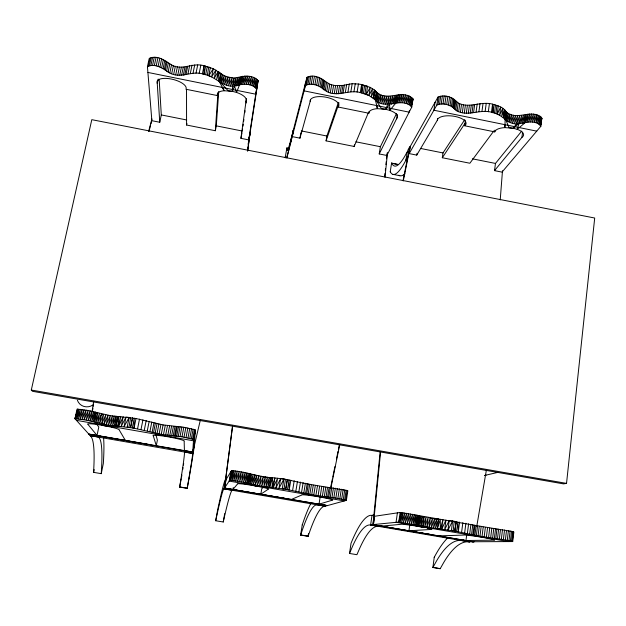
<?xml version="1.0" encoding="UTF-8"?>
<svg xmlns="http://www.w3.org/2000/svg" width="626" height="626" viewBox="0 0 626 626"><rect width="100%" height="100%" fill="white"/><g stroke="black" fill="none" stroke-linecap="round" stroke-linejoin="round"><path stroke-width="0.94" d="M159.176 79.392L161.297 114.934L159.755 122.258L151.868 120.693L147.439 66.7L149.199 58.547C157.142 54.501 165.123 60.722 171.508 64.877C182.119 71.051 193.066 62.201 204.045 65.769L203.998 74.361C215.227 75.918 222.418 87.562 234.453 86.145C241.652 83.884 250.752 82.601 256.59 88.767L248.733 139.888L240.924 138.338L246.394 98.665M97.241 413.551L95.254 412.19L91.803 421.337L93.814 411.767L90.097 420.915L92.116 411.337L88.188 420.484L90.214 410.899L86.161 420.077L88.188 410.484L84.087 419.694L86.122 410.093L82.045 419.357L84.087 409.756L80.128 419.076L82.17 409.49L78.399 418.872L80.441 409.287L76.928 418.739L78.978 409.169L75.777 418.692L77.827 409.13L74.987 418.724L86.161 420.077L108.345 425.132L134.066 428.114L134.254 418.215L132.313 427.824L161.25 434.366L181.986 436.823L193.567 439.444L192.738 452.05L194.31 443.678L195.359 429.952L194.42 429.592L183.817 427.268L163.096 424.905L135.999 418.512L110.309 415.648L88.188 410.484L77.029 409.185L74.979 418.724L90.88 436.385A226.988 22.677 -77.5 0 1 93.947 464.954L93.61 472.364L101.248 473.655L103.329 463.506A238.357 22.082 -77.7 0 0 103.47 436.792M409.193 153.597L436.823 105.09C444.28 101.983 452.035 105.677 457.066 111.021C468.592 116.96 481.081 108.298 492.967 112.696L492.545 104.268C497.513 105.481 503.296 107.124 506.168 111.811L505.135 119.777L504.916 127.618A14.515 5.884 5.4 0 0 494.759 131.883L464.735 125.795A14.468 5.986 6.8 0 0 455.149 116.459A14.468 5.986 6.8 0 0 437.331 120.247L416.752 155.107L409.193 153.597L410.288 146.39L438.004 97.077C445.462 93.892 453.216 97.648 458.209 103.04C469.711 109.041 482.169 100.183 494.031 104.652L492.967 112.696C502.834 114.073 507.616 125.748 518.649 123.651C525.77 122.727 535.786 119.276 540.841 126.288L502.005 172.119L494.524 170.624L495.471 163.433L521.685 131.116M88.501 433.935L192.769 452.058L192.659 454.053A224.773 2.066 -79.4 0 1 188.426 481.159L187.197 488.358L179.654 487.083L180.812 479.868A224.945 3.709 -79.2 0 0 184.459 452.653L184.169 441.385A15.955 1.455 10.1 0 0 168.449 436.878A15.955 1.455 10.1 0 0 153.347 436.001L156.289 445.72L157.384 440.125L155.843 434.53M232.551 86.138L236.033 78.062L234.453 86.145L236.589 92.46L232.395 91.349L232.551 86.138L234.132 78.054C242.035 76.849 251.699 73.469 258.123 80.66L255.807 87.906L257.349 79.784L254.712 87.061L256.261 78.931L253.342 86.271L254.892 78.133L251.746 85.566L253.303 77.421L249.985 84.972L251.542 76.826L248.131 84.518L249.696 76.372L246.261 84.22L247.826 76.067L244.437 84.087L246.002 75.942L242.731 84.127L244.304 75.981L241.229 84.33L242.802 76.2L236.589 92.46A14.805 5.939 12.5 0 1 245.885 101.302M147.439 66.7C155.397 62.733 163.37 68.883 169.802 72.999C180.937 79.259 192.534 69.846 203.998 74.361L205.657 66.176L204.045 65.769L213.278 68.711L224.249 75.699L228.044 77.061L234.132 78.054L230.548 85.965L232.129 77.882L228.498 85.629L230.078 77.554L226.455 85.144L228.044 77.061L224.491 84.526L226.088 76.442L222.653 83.782L224.249 75.699L220.994 82.953L228.138 90.754L232.395 91.349L237.77 77.906L236.198 85.997L239.304 77.577L237.731 85.684L240.58 77.1L239.007 85.214L241.542 76.575L239.969 84.698M194.443 444.468L194.576 442.504L192.753 452.293L88.759 434.225L148.972 444.57M232.817 489.563L231.87 490.541A227.582 6.831 -80.2 0 0 224.812 515.096L223.232 521.99L215.688 520.738L217.199 513.821A227.747 5.204 -80.1 0 1 223.67 489.149L229.734 480.275C244.07 481.331 257.685 486.676 272.075 487.474L272.56 477.763C258.561 477.059 245.431 471.456 231.464 470.658L226.064 479.532L224.538 488.006L327.296 505.62M504.971 110.223L504.509 118.885L506.168 111.811L504.971 110.223L503.367 117.539L504.407 109.542L501.739 116.248L502.788 108.235L499.673 115.043L500.722 107.023L497.247 113.948L495.972 113.556L496.856 105.497L498.28 105.943L497.247 113.948L499.204 114.84M101.248 473.655L101.662 466.26A226.792 20.979 -77.7 0 0 99.198 437.809L97.249 435.68M411.791 107.023L413.027 98.978C402.808 87.867 385.217 103.619 375.232 90.739L374.669 99.479C384.904 111.123 401.767 96.068 411.791 107.023L386.852 155.467L379.223 153.941L380.373 146.703L396.501 113.619M186.525 89.495L186.579 125.028L215.336 130.732L217.958 92.938L217.433 95.582L185.977 89.252A15.001 5.939 13.9 0 0 171.375 79.048A15.001 5.939 13.9 0 0 157.267 83.477L159.755 122.258M215.336 130.732L216.291 125.865L218.732 91.49M219.147 72.201L218.466 81.059L221.181 73.938L219.147 72.201L216.588 79.588L218.208 71.45L214.288 78.18L215.923 70.026L211.643 76.873L213.278 68.711L208.748 75.699L207.308 75.276L208.755 67.076L210.367 67.545L208.748 75.699L211.087 76.654M500.221 199.874L502.49 170.757M380.131 451.972L372.94 524.776L473.366 541.913L466.206 540.504M474.093 541.905L373.409 524.729L380.616 451.745M117.844 426.087L118.823 416.517L115.724 425.985L117.844 426.087L120.779 416.572L118.823 426.118L123.205 416.744L121.248 426.314L126.022 417.033L124.073 426.619L129.136 417.425L130.678 417.659L128.948 427.253L127.203 427.026L129.128 417.464L126.624 417.104M384.708 176.203L385.013 173.308M385.311 170.405L385.514 168.48M385.913 164.615L386.211 161.711M386.516 158.816L386.813 155.921M384.974 177.268L387.486 153.065M566.538 483.389L594.7 218.028L91.795 119.676L31.3 390.037L32.591 391.32L563.502 483.875L566.538 483.389L31.3 390.037M511.544 531.325L513.844 532.014L512.717 541.568L510.409 540.927L511.544 531.325C474.312 525.527 437.277 518.563 400.124 512.459L374.661 516.262L373.409 524.729M511.544 541.185L512.671 531.599M512.318 541.404L513.453 531.834M510.409 540.927L503.374 539.643L504.525 530.026M505.378 539.972L506.52 530.355M507.263 540.308L508.406 530.692M508.961 540.629L510.104 531.02M540.52 125.497L541.819 118.298L540.52 125.497L541.49 117.516C531.388 108.384 516.442 121.499 506.168 111.811M459.562 522.084L458.31 531.748L457.841 521.794L456.581 531.458L478.061 535.919L494.368 538.423L495.534 528.86M494.368 538.423L495.784 538.571L496.95 528.993M503.374 539.643L497.459 538.775L498.625 529.189M499.337 539.033L500.495 529.432M501.332 539.322L502.49 529.713M486.363 537.335L487.544 527.82M488.538 537.664L489.712 528.133M540.841 126.288L541.819 118.298M490.635 537.961L491.801 528.422M492.592 538.211L493.757 528.665M435.062 102.304L433.896 110.231L504.775 124.644L504.916 127.618L513.343 128.283L517.193 129.332L525.417 122.422L526.419 114.441L524.079 122.868L525.081 114.894L522.436 123.275L523.438 115.309L520.613 123.533L521.615 115.575L517.193 129.332A14.515 5.884 5.4 0 1 521.92 137.384L494.524 170.624M478.061 535.919L479.25 526.388M479.962 536.271L481.151 526.756M482.02 536.631L483.209 527.115M484.172 536.991L485.353 527.475M512.717 541.568L467.403 541.772A224.977 52.92 -85.1 0 0 443.811 562.351L440.195 568.705L432.895 567.492L436.439 561.123A225.086 51.418 -84.9 0 1 459.476 540.441L465.282 540.535L463.389 540.027M516.622 123.612L517.624 115.669L514.572 123.432L515.581 115.489L512.569 123.103L513.586 115.168L510.675 122.641L511.692 114.707L508.93 122.062L509.955 114.12L507.396 121.381L508.422 113.431L506.121 120.607L509.126 127.696L513.343 128.283L518.649 123.651L519.658 115.7L516.622 123.612L513.343 128.283M471.558 534.377L472.779 524.776M521.92 137.384L522.577 132.203M472.888 534.753L474.101 525.175M473.733 534.987L474.946 525.433M474.899 535.261L476.104 525.723M476.355 535.574L477.552 526.043M464.664 532.89L465.9 523.242M466.691 534.901L465.979 540.52L493.069 540.152A15.861 0.767 9 0 0 483.17 537.499A15.861 0.767 9 0 0 463.412 535.081L438.857 535.895M467.387 533.438L468.616 523.798M469.711 533.931L470.932 524.314M232.473 426.447L224.444 488.147L326.968 505.526M224.538 488.006L232.59 426.157M449.891 520.558L452.629 520.996L451.377 530.621L454.852 531.169L456.119 521.505L454.859 531.169L458.295 531.748M506.121 120.607L507.146 112.649L505.135 119.777M461.605 532.327L462.849 522.663M432.895 567.492L434.256 557.156M494.47 113.056L495.526 105.019M440.195 568.705L432.918 567.312M454.859 531.169L456.135 521.513M494.759 131.883L494.986 130.153M242.575 129.105L242.317 131.037L216.291 125.865M242.966 126.209L243.232 124.277M243.624 121.381L243.882 119.456M244.797 112.696L245.056 110.771M246.096 103.047L246.354 101.115M247.622 150.96L249.97 133.565L248.725 140.208M247.638 150.991L250.118 132.587L248.733 139.888M488.319 111.804L489.407 103.744M491.465 112.328L492.545 104.268M381.14 526.161L377.079 526.356A226.322 35.674 -83.2 0 0 359.762 548.157L356.914 554.691L349.511 553.462L352.289 546.913A226.455 34.125 -83 0 1 369.043 525.003L398.746 522.061L437.363 528.727L438.654 519.157L434.17 518.954M481.957 111.428L483.053 103.384M485.119 111.498L486.214 103.446M429.992 518.367L436.76 518.931L435.469 528.485L438.654 519.157M471.973 112.962L473.084 104.965M473.569 112.578L474.68 104.573M476.096 111.976L477.208 103.955M420.375 516.513L422.307 516.552L420.977 526.106L424.068 516.904L422.683 517.029M478.921 111.592L480.025 103.556M397.4 512.866L396.047 522.342L420.688 526.56L422.746 526.45L424.068 516.904M466.3 113.259L467.419 105.285M464.735 125.795L465.462 120.607M468.287 113.306L469.398 105.324M470.189 113.204L471.308 105.215M422.307 516.552L419.467 525.785L420.797 516.215L418.246 525.496L419.584 515.918L417.37 525.245L418.708 515.652L416.806 525.058L418.152 515.448L415.875 524.815L417.221 515.19L414.615 524.533L415.961 514.893L413.066 524.212L414.42 514.564L411.282 523.876L412.644 514.228L409.349 523.539L410.711 513.883L407.33 523.203L408.7 513.547L405.319 522.89L406.689 513.242L403.379 522.608L404.748 512.968L401.595 522.366L402.964 512.741L400.03 522.186L401.407 512.569L398.754 522.061L400.124 512.459M458.655 111.702L459.781 103.728M460.415 112.281L461.542 104.307M462.309 112.743L463.436 104.769M464.289 113.071L465.415 105.098M451.44 106.185L452.598 98.141M452.551 106.936L453.709 98.9M453.349 107.735L454.499 99.714M453.811 108.556L454.953 100.543M454.617 109.425L455.759 101.428M455.712 110.254L456.855 102.265M457.066 111.021L458.209 103.04M444.851 104.206L446.017 96.154M446.69 104.503L447.864 96.451M448.451 104.941L449.617 96.889M493.953 130.826L469.868 163.237L442.316 157.736L443.005 152.932L464.766 119.636M450.055 105.512L451.213 97.46M461.816 540.598L469.805 541.944L370.608 525.018L372.032 515.261L374.379 514.893M373.988 517.585L372.94 524.776L431.83 534.706M436.823 105.09L438.004 97.077M438.043 104.612L439.225 96.592M439.522 104.276L440.704 96.24M437.331 120.247L437.582 118.517M441.189 104.096L442.371 96.052M442.989 104.072L444.163 96.021M410.288 146.39C405.609 151.14 407.769 158.339 404.114 163.496A197.206 23.506 -77.4 0 1 390.248 171.735M408.747 153.91L409.021 152.071M409.294 150.232L409.733 147.313L402.988 180.734M349.511 553.462L351.037 543.266A237.997 35.909 -83 0 1 370.459 515.323L373.832 515.566M416.752 155.107L417.018 153.3M411.266 106.201L413.011 99.002L411.266 106.201L412.495 98.165L410.406 105.395L411.634 97.343L409.24 104.636L410.468 96.584L407.808 103.955L409.044 95.895L406.172 103.384L407.409 95.324L404.396 102.946L405.632 94.878L402.541 102.648L403.786 94.581L400.687 102.507L401.939 94.448L398.911 102.539L400.163 94.479L397.275 102.727L398.527 94.675L395.843 103.063L389.787 110.395L385.78 109.315L377.462 108.674A14.5 5.994 8.6 0 0 368.824 113.228L338.165 107.03A14.562 6.049 10.2 0 0 326.342 97.273A14.562 6.049 10.2 0 0 310.191 101.373L299.948 138.158L292.248 136.624L293.547 129.371L286.911 157.955M248.819 140.983L258.123 80.637L255.807 87.906M390.225 171.884L391.579 163.081L398.347 164.568L391.555 163.23M347.164 490.526L347.845 490.776L346.374 500.354L345.685 500.119L347.164 490.526C327.195 487.044 307.084 484.438 287.326 479.626L285.699 489.297L269.54 487.208L271.183 477.615L268.538 477.724M409.42 110.387L409.154 112.156L304.103 90.856L305.527 82.875M395.843 103.063L397.095 95.027L394.67 103.548L395.922 95.512L393.191 103.979L394.45 95.958L391.5 104.268L392.752 96.255L389.638 104.401L385.78 109.315L381.547 108.721L376.695 101.287L377.979 93.274L375.514 100.418L377.462 108.674L376.508 105.544M345.685 500.119L337.86 498.468L339.362 488.836M339.824 498.82L341.326 489.196M341.655 499.172L343.15 489.555M343.283 499.517L344.777 489.908M344.644 499.838L346.131 490.236M290.8 480.205L289.189 489.876L289.055 479.907L287.444 489.595L313.759 495.119L330.238 497.357L331.749 487.748M330.238 497.357L331.952 497.568L333.462 487.951M386.852 155.467L387.283 152.752M331.952 497.568L333.846 497.827L335.356 488.202M337.86 498.468L335.841 498.132L337.351 488.507M379.223 153.941L396.555 118.83L397.236 114.48M302.272 524.737L300.613 535.089L308.055 536.333L308.516 533.43M300.613 535.089L302.921 528.36A225.986 23.436 -81.8 0 1 315.927 504.979L318.712 504.126M322.32 496.496L323.838 486.958M324.276 496.754L325.794 487.208M385.78 109.315L387.666 104.378L388.926 96.381L385.632 104.198L386.899 96.201L383.613 103.869L384.88 95.872L381.649 103.4L382.924 95.402L379.81 102.797L381.085 94.8L378.143 102.085L379.419 94.08L376.695 101.287M326.044 496.966L327.562 487.404M327.594 497.114L329.104 487.537M328.767 497.2L330.278 487.607M92.038 411.869L93.72 401.305M92.617 410.093L92.922 408.16M93.235 406.227L93.54 404.294M375.514 100.418L376.805 92.398L374.497 90.019L370.263 87.397L361.617 84.549L363.15 84.948L361.828 93.047L368.949 95.473L374.669 99.479L376.805 92.398M315.895 495.495L317.429 485.964M318.071 495.862L319.596 486.332M320.23 496.199L321.756 486.66M320.215 496.7L319.01 504.204L331.999 500.276A15.783 0.97 9.4 0 0 319.049 496.872A15.783 0.97 9.4 0 0 301.662 495.064L291.34 499.462M363.377 93.423L364.7 85.324M306.748 493.64L308.305 484.07M368.824 113.228L369.105 111.483M308.172 493.984L309.721 484.43M309.847 494.352L311.396 484.806M311.732 494.736L313.274 485.197M313.759 495.119L315.301 485.588M298.884 491.715L300.464 482.067M301.56 492.302L303.133 482.669M303.821 492.85L305.394 483.233M305.613 493.335L307.178 483.749M283.883 479.093L282.279 488.765L284.055 489.008L285.456 479.336L283.883 479.125L278.993 488.296L280.628 478.632L283.907 479.093M357.094 92.139L358.44 84.025L361.617 84.549L361.828 93.047C350.137 88.587 338.04 97.625 326.702 91.529C320.989 86.748 313.227 81.881 305.511 85.426L292.248 136.624M292.608 490.487L294.204 480.815M360.271 92.671L361.617 84.549M295.871 491.105L297.46 481.441M338.243 102.875L326.897 136.03L326.068 140.858L354.159 146.461L354.426 144.849M350.842 91.787L352.203 83.688L358.44 84.025M353.917 91.842L355.271 83.735M341.624 93.47L342.985 85.418L352.203 83.688M343.064 93.055L344.433 84.995M345.341 92.405L346.702 84.33M347.954 91.983L349.316 83.892M334.237 93.634L335.614 85.606L342.985 85.418M336.225 93.822L337.602 85.793M338.157 93.861L339.527 85.825M339.973 93.743L341.342 85.699M338.165 107.03L338.909 102.672M476.73 526.497L486.449 469.672M328.415 92.241L329.8 84.205C323.039 80.128 315.59 73.117 306.951 77.358L291.145 138.643A189.373 4.585 -79.1 0 1 286.904 149.63L286.896 148.002L288.625 148.339M330.278 92.836L331.663 84.807L329.8 84.205M332.234 93.305L333.611 85.277L331.663 84.807M321.208 87.257L322.625 79.173M322.202 88.094L323.611 80.018M255.369 475.838L254.892 475.04L253.217 484.61L256.84 475.447L256.042 475.956M322.867 88.955L324.276 80.887M323.892 89.87L325.285 81.81M230.884 471.605L229.179 481.097L254.391 485.44L255.173 485.009L256.84 475.447M325.176 90.731L326.576 82.687M326.702 91.529L328.094 83.493M314.886 84.737L316.31 76.63M316.701 85.191L318.125 77.084M318.407 85.778L319.823 77.671M319.925 86.474L321.341 78.375M285.315 156.86L286.896 148.002M223.232 521.99L224.711 513.641M289.658 146.993L292.021 135.185M291.763 138.831L293.265 130.341M306.56 84.917L308 76.834M307.898 84.549L309.338 76.458M299.948 138.158L300.918 132.72M309.455 84.346L310.895 76.247M311.185 84.307L312.624 76.208M313.023 84.44L314.455 76.333M310.191 101.373L310.496 99.636M215.688 520.738L217.519 510.526A239.367 5.478 -80.1 0 1 225.399 479.461L226.205 478.248L224.444 488.147L284.353 498.304M346.374 500.354L325.176 506.207L223.967 488.859L225.704 479.078M254.892 475.04L251.472 484.234L253.147 474.649L249.977 483.875L251.66 474.281L248.796 483.554L250.478 473.945L247.943 483.295L249.633 473.663L246.738 482.982L248.436 473.342L245.243 482.638L246.949 472.99L243.506 482.278L245.212 472.614L241.589 481.91L243.303 472.239L239.578 481.55L241.3 471.879L237.551 481.214L239.265 471.542L235.579 480.917L237.301 471.245L233.741 480.658L235.47 471.002L232.113 480.463L233.842 470.815L230.767 480.338L232.489 470.705L229.734 480.275L231.464 470.658M233.279 487.56L232.942 489.446L237.497 484.023A15.861 0.978 9.6 0 1 253.96 485.674L262.505 487.31A15.861 0.978 9.6 0 1 268.116 489.289L260.823 494.227L261.793 488.585L263.272 487.482M305.511 85.426L306.951 77.358M366.304 94.369L367.611 86.271L366.1 85.817L364.966 93.931L366.476 94.385M184.412 452.019L192.675 453.451L194.475 443.779M187.197 488.358L189.107 478.076M179.654 487.083L181.211 478.78M181.587 476.801L181.548 476.973A236.401 3.905 -79.2 0 0 181.869 475.017M248.17 144.027L248.522 142.149M248.874 140.271L249.226 138.393M187.988 437.926L189.795 428.38M189.78 438.333L191.587 428.794M256.59 88.767L258.123 80.637M257.278 86.153L255.752 94.197L147.916 72.436M191.345 438.732L193.144 429.209M192.62 439.108L194.42 429.592M193.567 439.444L195.359 429.952M195.249 431.416L193.481 440.798L96.576 423.872M180.045 436.533L181.876 426.987M181.986 436.823L183.817 427.268M240.924 138.338L241.972 132.861M184.013 437.151L185.836 427.597M186.039 437.527L187.855 427.973M171.563 435.915L173.394 426.439M173.152 436.048L174.983 426.556M174.474 436.111L176.305 426.603M175.413 436.103L177.252 426.58M176.689 436.173L178.527 426.642M178.254 436.314L180.085 426.775M163.441 434.765L165.287 425.312M165.624 435.133L167.471 425.672M167.745 435.446L169.583 425.985M169.74 435.712L171.579 426.243M155.193 433.051L157.063 423.567M157.063 433.497L158.926 424.029M159.106 433.935L160.96 424.475M161.25 434.366L163.096 424.905M149.919 431.549L151.813 422.018M232.395 91.349L224.202 90.731L219.57 82.045L221.181 73.938M220.994 82.953L222.598 74.854L219.57 82.045M152.126 432.206L154.012 422.691M153.534 432.621L155.404 423.121M141.014 429.436L142.939 419.85M144.285 430.148L146.194 420.57M147.274 430.86L149.176 421.298M134.058 428.106L135.999 418.512M205.602 74.744L207.261 66.567M137.579 428.747L139.504 419.154M403.308 180.828L410.257 146.382M186.579 125.028L186.908 123.4M199.154 73.438L200.829 65.237M202.386 73.978L204.045 65.769M330.833 486.645L332.39 479.015M332.782 477.106L334.918 466.62M336.475 458.983L338.032 451.354M338.423 449.452L339.402 444.679M330.802 488.413L339.785 444.429M112.547 416.611L116.178 416.376L114.222 425.876L117.68 416.47L115.724 425.985M190.343 73.328L192.018 65.151M193.043 73.109L194.725 64.924M196.016 73.148L197.691 64.947M93.61 472.364L94.182 469.594M181.571 75.37L183.254 67.256M183.269 75.237L184.952 67.107M184.764 74.94L186.446 66.81M186.008 74.502L187.69 66.356M187.972 73.798L189.655 65.636M102.734 414.85L101.514 413.966L99.526 423.458L103.626 414.428L101.647 423.919L102.061 424.827L101.381 424.71M173.668 74.345L175.366 66.231M175.703 74.83L177.401 66.716M177.737 75.167L179.427 67.052M179.709 75.347L181.391 67.232M166.555 71.262L168.269 63.124M95.254 412.19L93.243 421.744L96.373 412.573L94.369 422.112L97.828 413.027L95.833 422.542L99.565 413.489L97.57 422.996L101.514 413.966M168.073 72.17L169.787 64.032M169.802 72.999L171.508 64.877M171.68 73.727L173.386 65.613M159.927 66.982L161.665 58.797M157.267 83.477L158.198 79.079M161.618 67.71L163.355 59.533M163.112 68.531L164.841 60.354M164.341 69.408L166.07 61.238M165.272 70.308L166.993 62.154M154.309 65.613L156.07 57.42M156.195 65.91L157.948 57.717M158.096 66.372L159.841 58.187M148.276 66.153L150.037 57.991M149.434 65.761L151.195 57.584M150.866 65.534L152.619 57.349M152.509 65.48L154.27 57.295M192.753 452.293L200.343 420.101M290.534 143.581L291.348 140.42M148.988 131.382L150.483 125.716M150.983 123.831L151.727 120.998M148.691 131.17L151.907 118.987M375.232 90.739L373.198 98.071L374.497 90.019L371.273 96.725L372.58 88.657L368.949 95.473L370.263 87.397L366.312 94.338L368.44 95.262M398.746 522.061L401.407 512.569M440.328 529.103L442.958 519.65L441.666 529.26L437.363 528.727L440.281 519.361L440.328 529.103L437.363 528.727M229.734 480.275L232.489 470.705M272.075 487.474L274.877 477.959L280.628 478.632L275.949 487.897L277.592 478.248L273.233 487.584L274.877 477.959L272.56 477.763L269.54 487.208M74.979 418.724L77.827 409.13M525.417 122.422L527.984 114.112L526.99 122.109L529.729 113.94L528.735 121.945L531.568 113.924L530.582 121.929L533.438 114.065L532.452 122.07L535.269 114.355L534.291 122.367L536.991 114.793L536.012 122.798L538.524 115.348L537.546 123.353L539.815 116.006L538.845 124.003L540.817 116.741L539.847 124.731L541.49 117.516L541.803 118.314M326.068 140.858L338.611 104.417M271.183 477.615L267.85 487.02L269.493 477.442L265.933 486.778L267.576 477.215L263.859 486.488L265.51 476.926L261.684 486.152L263.335 476.597L259.469 485.784L261.12 476.237L257.278 485.4L258.937 475.846L255.173 485.009M308.055 536.333L310.441 529.619A225.845 25.017 -82 0 1 324.01 506.348L325.176 506.207L317.022 504.83M422.746 526.45L426.032 517.279L424.718 526.818L428.137 517.647L426.822 527.178L430.328 518.007L429.021 527.546L432.535 518.344L431.236 527.89L434.702 518.657L433.403 528.203L436.76 518.931M116.178 416.376L112.461 425.696L114.417 416.204L110.481 425.445L112.437 415.961L108.345 425.132L110.309 415.648L106.123 424.764L108.087 415.281L103.869 424.358L105.841 414.874L101.647 423.919M387.666 104.378L390.898 96.396L389.638 104.401L389.787 110.395A14.5 5.994 8.6 0 1 396.555 118.83M354.159 146.461L368.119 113.298M452.629 520.996L447.95 530.112L441.666 529.26L445.97 520.026L444.687 529.651L449.233 520.464L447.95 530.112L453.177 530.864L454.233 521.215L452.434 520.973M407.158 151.907L405.374 155.201A187.769 22.356 -77.4 0 1 392.776 164.865L391.579 163.081M408.473 155.749L405.898 160.248L407.565 160.577M442.316 157.736L465.095 123.197M484.634 475.447L497.928 472.372M96.474 423.919L98.791 427.01L97.03 435.422L88.141 424.624A16.174 1.455 10.4 0 1 102.288 425.328L111.342 427.159L113.228 426.783M381.641 526.13L400.663 524.345A15.799 0.775 9.1 0 1 419.553 526.615L431.408 528.399M412.581 524.917L409.756 525.159L408.966 530.793L430.61 529.471A15.799 0.775 9.1 0 0 427.511 528.117M262.513 487.31L265.369 487.333M263.859 477.208L266.676 477.325M417.127 525.95L415.414 525.66M495.784 538.571L497.459 538.775M333.846 497.827L335.841 498.132M281.254 478.718L287.318 479.618L285.706 489.305L289.181 489.884M333.611 85.277L335.614 85.606M300.644 534.917L308.086 536.153M370.608 525.018L378.707 526.388M319.628 504.282L326.052 505.37M223.967 488.859L232.23 490.26M179.685 486.911L187.229 488.186M184.412 450.657L192.792 452.097M98.384 437.058L89.995 435.618L192.675 453.451M254.391 485.44L344.323 500.917M420.688 526.56L508.586 541.6M98.368 424.185L76.427 420.351M419.545 526.615L423.88 527.389M253.96 485.674L258.499 486.496M102.288 425.328L106.999 426.212M286.865 148.151L288.594 148.487M392.885 174.349L399.842 175.71M301.239 130.904L326.897 136.03M355.897 141.82L380.373 146.703M161.297 114.934L186.634 119.965M420.633 148.456L443.005 152.932M472.38 158.816L495.471 163.433M536.732 131.139L504.775 124.644M222.246 87.437L224.202 90.731A14.805 5.939 12.5 0 0 217.433 95.582M125.325 440.336L119.269 430.054A16.174 1.455 10.4 0 0 111.358 427.159M289.455 147.799A198.904 4.82 -79.1 0 1 286.481 157.705M285.339 157.846A198.904 4.82 -79.1 0 1 285.346 156.703M404.928 173.723A197.096 24.711 -77.2 0 1 398.817 175.21M434.233 557.336A236.55 54.118 -84.9 0 1 447.347 538.219M302.248 524.917A237.504 24.664 -81.8 0 1 310.715 503.703M194.326 445.61A236.221 2.168 -79.4 0 1 189.075 478.248M183.684 463.475A236.401 3.905 -79.2 0 1 183.434 465.11M183.042 467.661A236.401 3.905 -79.2 0 1 182.761 469.43M247.575 149.387A189.952 1.87 -79.7 0 1 247.873 147.306M248.24 144.786A189.952 1.87 -79.7 0 1 248.686 141.844M486.097 475.095A9.953 9.445 63.8 0 1 484.508 475.549M92.804 405.045A10.337 9.953 -24.6 0 1 77.397 400.233M132.501 417.925L130.568 427.535L132.516 417.925"/></g></svg>
